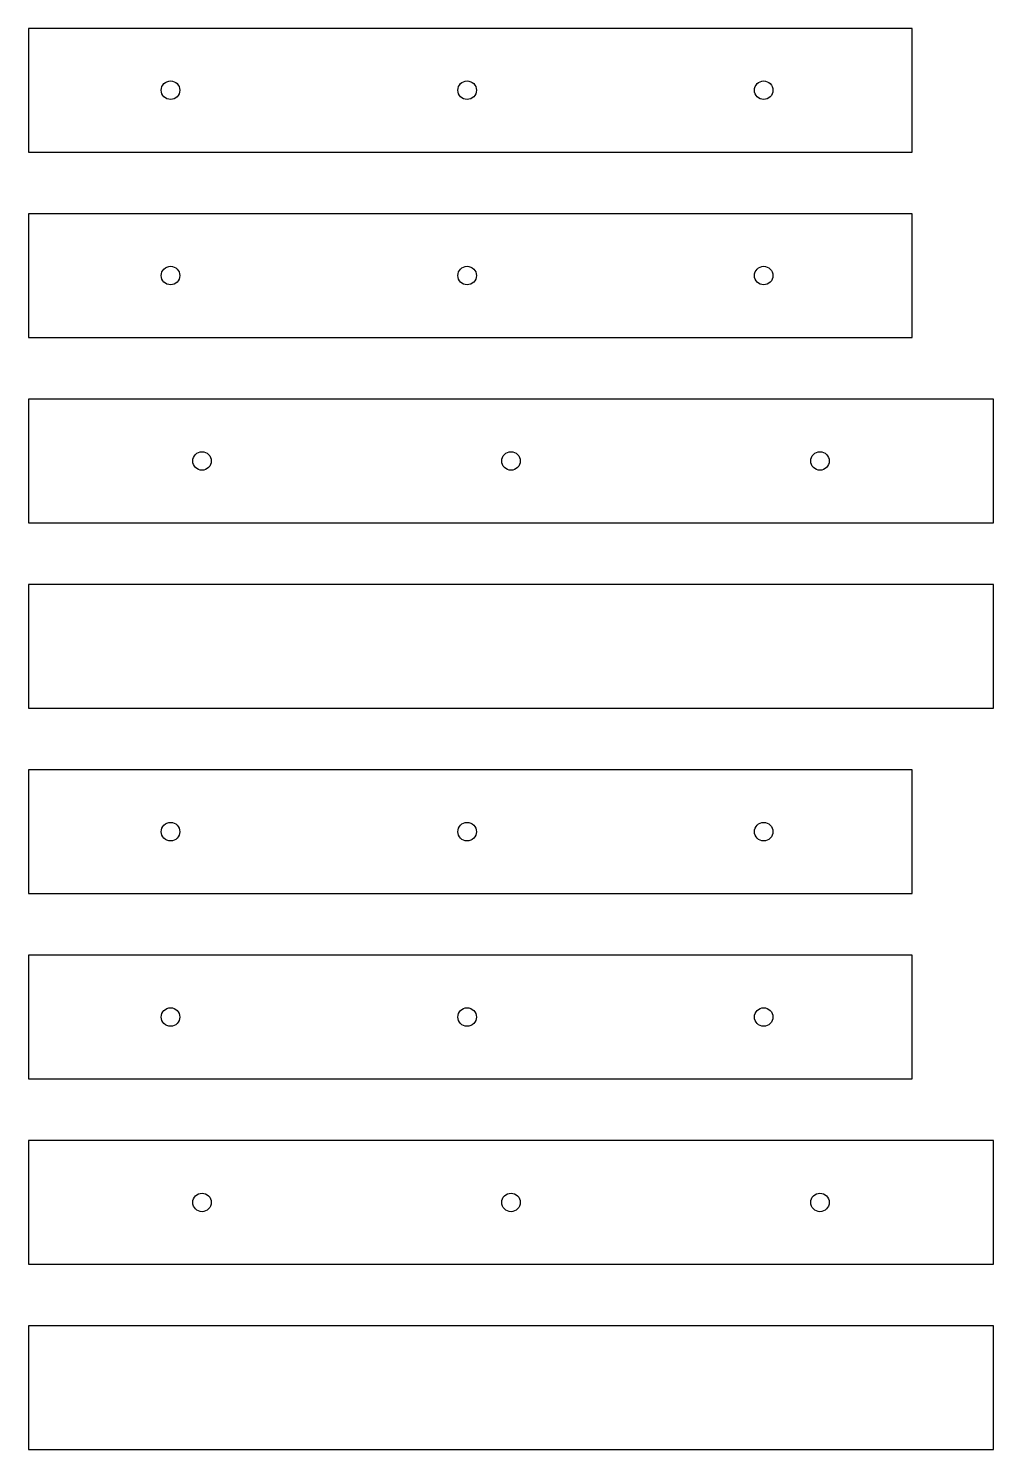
# Model space of a CAD drawing. Header units: millimetres. Extents: x 0 to 156, y 0 to 230.
import ezdxf

# ---------------------------------------------------------------- set-up
doc = ezdxf.new("R2010")
doc.units = ezdxf.units.MM
doc.layers.add('CUT', color=4, linetype='Continuous')
doc.layers.add('OUTLINE', color=7, linetype='Continuous')

msp = doc.modelspace()

# ---------------------------------------------------------------- linework, layer by layer
at = {"layer": 'CUT', "flags": 128}
for points in [[(24.5, 220, -1), (21.5, 220, -1)], [(72.5, 220, -1), (69.5, 220, -1)], [(120.5, 220, -1), (117.5, 220, -1)], [(24.5, 190, -1), (21.5, 190, -1)], [(72.5, 190, -1), (69.5, 190, -1)], [(120.5, 190, -1), (117.5, 190, -1)], [(29.6, 160, -1), (26.6, 160, -1)], [(79.6, 160, -1), (76.6, 160, -1)], [(129.6, 160, -1), (126.6, 160, -1)], [(24.5, 100, -1), (21.5, 100, -1)], [(72.5, 100, -1), (69.5, 100, -1)], [(120.5, 100, -1), (117.5, 100, -1)], [(21.5, 70, -1), (24.5, 70, -1)], [(69.5, 70, -1), (72.5, 70, -1)], [(120.5, 70, -1), (117.5, 70, -1)], [(26.6, 40, -1), (29.6, 40, -1)], [(79.6, 40, -1), (76.6, 40, -1)], [(129.6, 40, -1), (126.6, 40, -1)]]:
    msp.add_lwpolyline(points, format="xyb", close=True, dxfattribs=at)
at = {"layer": 'OUTLINE', "flags": 128}
for points in [[(0, 230), (0, 210), (143, 210), (143, 230)], [(0, 200), (0, 180), (143, 180), (143, 200)], [(0, 170), (0, 150), (156.2, 150), (156.2, 170)], [(0, 140), (0, 120), (156.2, 120), (156.2, 140)], [(0, 110), (0, 90), (143, 90), (143, 110)], [(0, 80), (0, 60), (143, 60), (143, 80)], [(0, 50), (0, 30), (156.2, 30), (156.2, 50)], [(0, 20), (0, 0), (156.2, 0), (156.2, 20)]]:
    msp.add_lwpolyline(points, close=True, dxfattribs=at)

doc.saveas('drawing.dxf')
